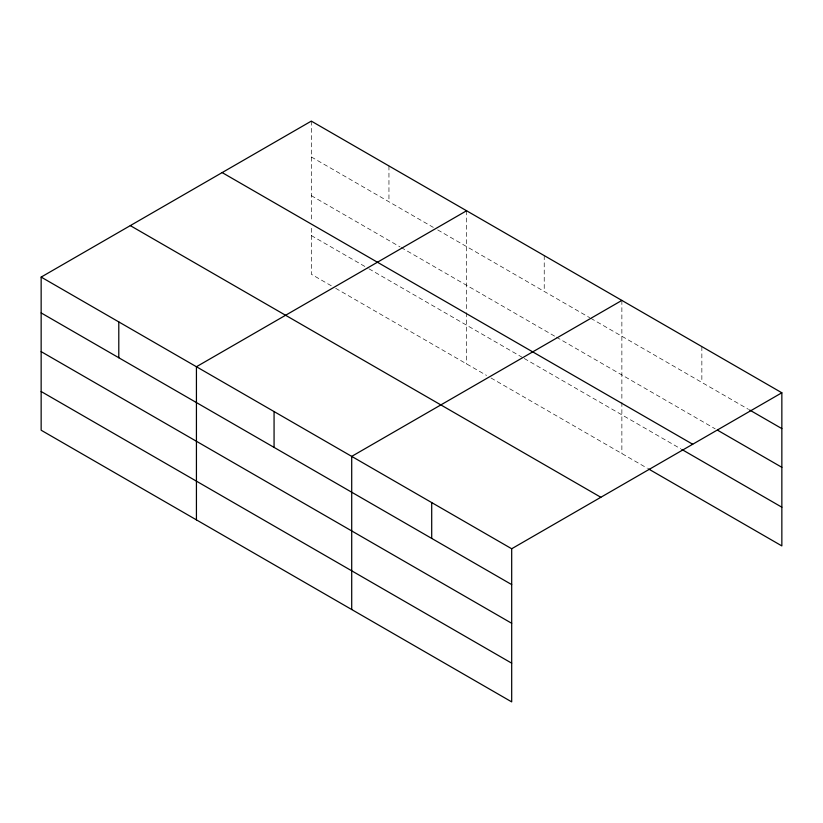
<?xml version="1.0" encoding="UTF-8"?>
<svg xmlns="http://www.w3.org/2000/svg" width="823" height="823" viewBox="0 0 823 823"><rect width="100%" height="100%" fill="white"/><g stroke="black" fill="none" stroke-linecap="round" stroke-linejoin="round"><path stroke-width="0.62" stroke-dasharray="4.12 3.09" d="M311.31 156.946L433.31 227.385M437.754 229.946L589.7 317.678M590.811 318.316L748.519 409.37M311.31 195.658L400.04 246.879M401.151 247.528L555.319 336.535M556.43 337.173L715.187 428.834M311.31 235.543L367.871 268.195M368.982 268.833L523.15 357.84M524.261 358.489L680.744 448.833M331.268 285.776L311.31 274.244L311.31 226.809M335.712 288.338L486.547 375.422M490.992 377.983L647.423 468.297M701.854 346.596L701.854 382.428M621.869 300.416L621.869 401.13M621.869 402.375L621.869 453.545M544.229 255.583L544.229 291.414M466.59 210.76L466.59 311.475M466.59 312.719L466.59 363.9M388.95 165.937L388.95 201.769M311.31 121.115L311.31 221.829"/><path stroke-width="1.23" d="M511.69 623.289L511.69 548.756L41.15 277.084L41.15 430.223L511.69 701.885L511.69 623.289L41.15 351.627M41.15 277.084L311.31 121.115L781.85 392.777L781.85 545.916L648.534 468.945M466.59 210.76L196.43 366.739L196.43 519.869M621.869 300.416L351.709 456.384L351.709 609.524M511.69 548.756L781.85 392.777M749.63 410.008L781.85 428.608M717.409 430.12L781.85 467.32M222.159 172.583L692.699 444.245M681.856 449.471L781.85 507.205M130.301 225.615L600.841 497.277M41.15 312.915L511.69 584.587M41.15 391.511L511.69 663.173M431.705 502.565L431.705 538.396M274.069 411.562L274.069 447.393M118.79 321.916L118.79 357.748"/></g></svg>
